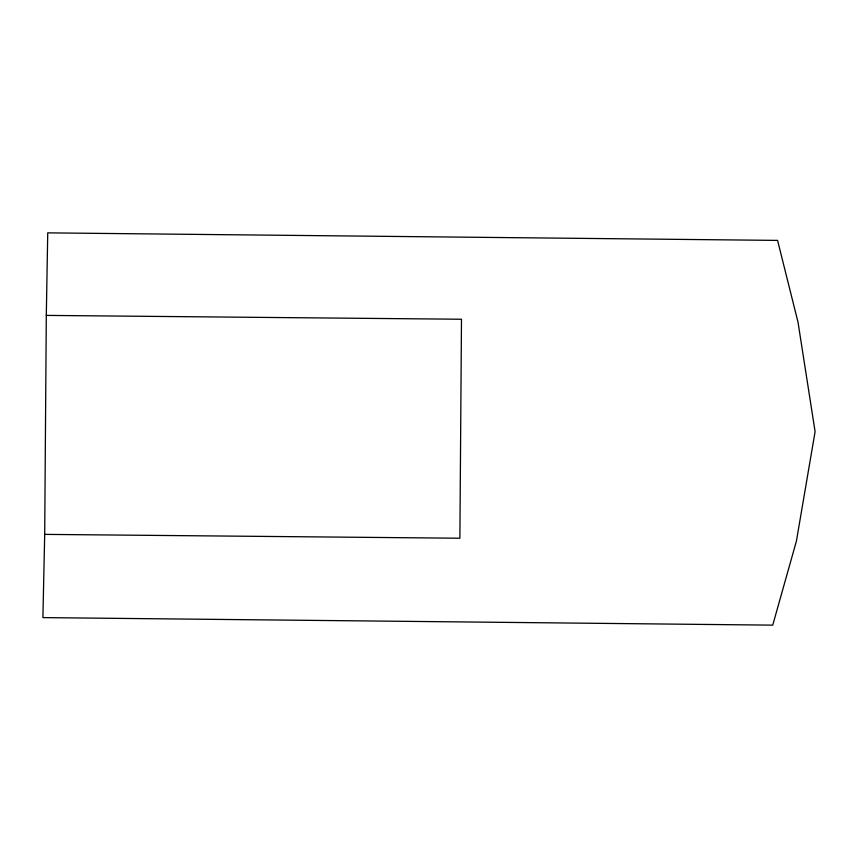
<?xml version="1.0" encoding="UTF-8"?>
<svg xmlns="http://www.w3.org/2000/svg" width="858" height="858" viewBox="0 0 858 858"><rect width="100%" height="100%" fill="white"/><g stroke="black" fill="none" stroke-linecap="round" stroke-linejoin="round"><path stroke-width="1.29" d="M44.702 534.384L46.3 315.401L47.737 232.861L777.573 240.401L798.004 322.147L815.1 431.638L796.406 541.13L772.736 625.139L42.9 617.599L44.702 534.384L459.888 538.223L461.486 319.24L46.3 315.401"/></g></svg>
